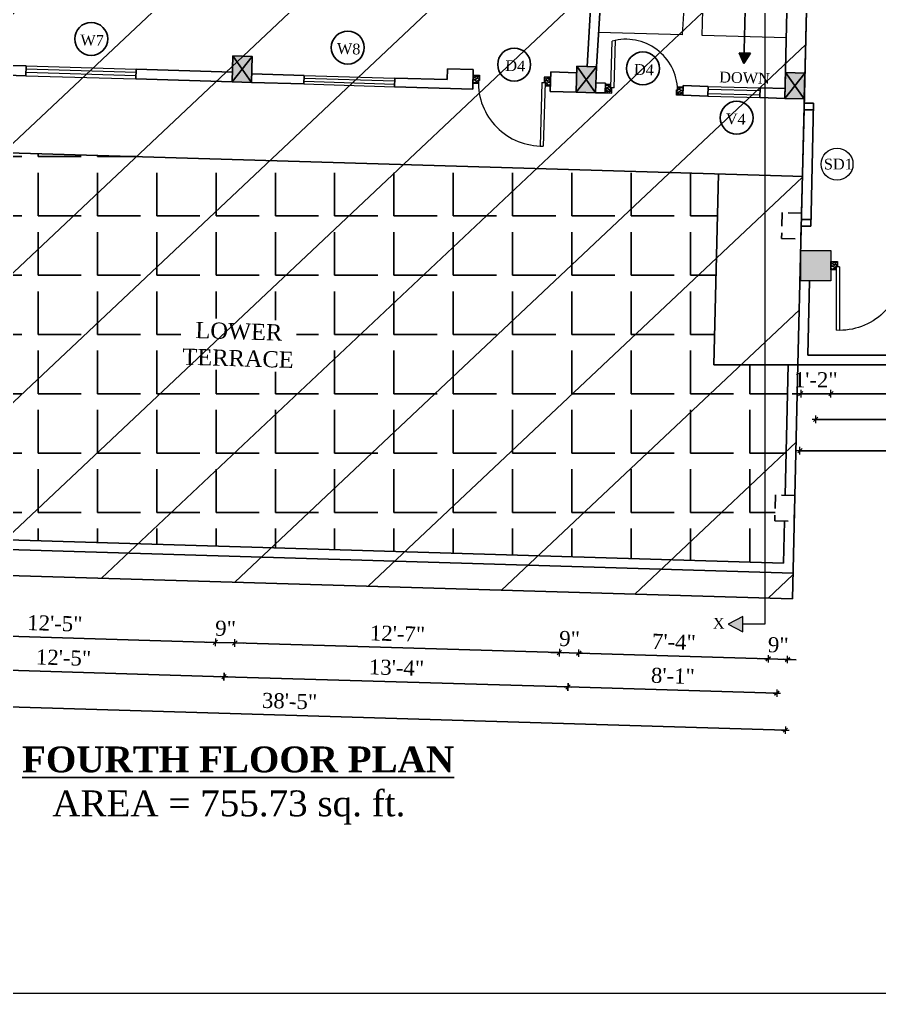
# Model space of a CAD drawing. Header units: inches. Extents: x 4069 to 291496, y -47643 to 12535.
# Drawn here: x 118685.6 to 119084.5, y -29056.1 to -28604.3 of the extents above; entities that cross this region are included whole.
import ezdxf

# ---------------------------------------------------------------- set-up
doc = ezdxf.new("R2010")
doc.units = ezdxf.units.IN
doc.header["$LTSCALE"] = 5
doc.header["$MEASUREMENT"] = 0
doc.linetypes.add('HIDDEN', pattern=[0.375, 0.25, -0.125])
for name, color, linetype, lineweight in [('A-WALL', 7, 'Continuous', 9), ('Dimension', 7, 'Continuous', 18), ('DOOR', 62, 'Continuous', 0), ('Dw', 2, 'Continuous', 18), ('ele1', 21, 'Continuous', 20), ('tefriş', 30, 'Continuous', 9)]:
    doc.layers.add(name, color=color, linetype=linetype, lineweight=lineweight)
doc.layers.add('dim line', color=7, linetype='Continuous', lineweight=15, true_color=0xfab2b2)
doc.layers.add('TEXT', color=6, linetype='Continuous')
doc.layers.add('WALL', color=7, linetype='Continuous')
doc.styles.add('ordinary', font='times.ttf')
doc.dimstyles.new('Copy of 96', dxfattribs={"dimtxt": 7, "dimasz": 4, "dimexe": 0.5, "dimexo": 0.5, "dimgap": 3, "dimtad": 1, "dimdec": 1, "dimzin": 11, "dimdsep": 46, "dimlunit": 4, "dimtxsty": 'ordinary', "dimblk": 'OBLIQUE', "dimcen": 0.09, "dimse1": 1, "dimse2": 1, "dimclrt": 6, "dimazin": 0, "dimtfac": 1, "dimtdec": 1, "dimtix": 1, "dimtmove": 2, "dimatfit": 3, "dimldrblk": 'leader', "dimfxl": 0.5, "dimfxlon": 1, "dimtolj": 1, "dimtzin": 0, "dimarcsym": 0})

# ---------------------------------------------------------------- blocks, each defined once
blk = doc.blocks.new('C1a')
at = {"color": 1, "ltscale": 5}
for p, q in [((18657.75, 4625.76), (18648.75, 4625.76)), ((18648.75, 4625.76), (18648.82, 4613.76)), ((18657.82, 4613.76), (18657.75, 4625.76)), ((18648.82, 4613.76), (18657.82, 4613.76))]:
    blk.add_line(p, q, dxfattribs=at)
blk = doc.blocks.new('A$C27B36B59')
at = {"layer": 'DOOR'}
for p, q in [((0, 4), (0, 0)), ((2.5, 4), (0, 4)), ((0, 0), (3, 0)), ((2.5, 2.5), (2.5, 4)), ((3, 2.5), (2.5, 2.5)), ((3, 0), (3, 2.5))]:
    blk.add_line(p, q, dxfattribs=at)
for centre, radius, start, end in [((-1.4, -0.54), 4.75, 22.1411, 72.838), ((1.34, 2.09), 1.64, 45.138, 144.8948), ((2.21, 0.3), 2.49, 83.3149, 152.658), ((0.13, 0.37), 2.05, 349.4875, 93.6805), ((1.96, -0.47), 2.01, 58.7447, 166.495), ((-0.06, 0.32), 1.13, 343.542, 86.947), ((2.08, -0.4), 1.17, 38.2816, 160.1519)]:
    blk.add_arc(centre, radius, start, end, dxfattribs=at)
blk = doc.blocks.new('D2')
at = {"layer": 'DOOR'}
for p, q in [((74473.95, 24047.59), (74473.95, 24018.09)), ((74473.95, 24047.59), (74475.45, 24047.59)), ((74475.45, 24047.59), (74475.45, 24018.13))]:
    blk.add_line(p, q, dxfattribs=at)
blk.add_arc((74473.95, 24047.59), 29.5, 180, 272.9146, dxfattribs=at)
at = {"layer": 'DOOR', "xscale": -1, "rotation": 180}
blk.add_blockref('A$C27B36B59', (74441.95, 24050.09), dxfattribs=at)
at = {"layer": 'DOOR', "rotation": 180}
blk.add_blockref('A$C27B36B59', (74477.95, 24050.09), dxfattribs=at)
blk = doc.blocks.new('oblique')
at = {"color": 0, "lineweight": -2}
blk.add_line((0.25, 0.25), (-0.25, -0.25), dxfattribs=at)
at = {"layer": 'dim line', "lineweight": 9}
for p, q in [((-0.4375, 0), (0.4375, 0)), ((0, 0.4375), (0, -0.4375))]:
    blk.add_line(p, q, dxfattribs=at)
blk = doc.blocks.new('*D5390')
at = {"layer": 'A-WALL', "color": 0, "lineweight": -2, "ltscale": 50, "transparency": 16777216}
blk.add_line((119036.85, -28916.8), (118940.06, -28913.91), dxfattribs=at)
at = {"layer": 'Defpoints', "color": 0, "ltscale": 50, "transparency": 16777216}
for p in [(118948.3, -28638.1), (119045.08, -28640.99), (118940.06, -28913.91)]:
    blk.add_point(p, dxfattribs=at)
at = {"layer": 'A-WALL', "color": 0, "lineweight": -2, "ltscale": 50, "transparency": 16777216, "xscale": 4, "yscale": 4, "zscale": 4}
for p, rotation in [((118940.06, -28913.91), 178.2899854285045), ((119036.85, -28916.8), 358.2899854285045)]:
    blk.add_blockref('oblique', p, dxfattribs=dict(at, rotation=rotation))
at = {"layer": 'A-WALL', "color": 6, "ltscale": 50, "transparency": 16777216, "insert": (118988.65, -28908.79), "char_height": 7, "attachment_point": 5, "rotation": 358.29, "style": 'ordinary'}
blk.add_mtext('\\A1;8\'-1"', dxfattribs=at)
blk = doc.blocks.new('_OBLIQUE')
at = {"color": 0, "linetype": 'ByBlock'}
blk.add_line((-0.5, -0.5), (0.5, 0.5), dxfattribs=at)
blk = doc.blocks.new('leader')
at = {"layer": 'Dimension'}
for p, q in [((0, -4.33), (0, 4.33)), ((-4.42, 0), (4.42, 0))]:
    blk.add_line(p, q, dxfattribs=at)
blk = doc.blocks.new('*D5391')
at = {"layer": 'A-WALL', "color": 0, "lineweight": -2, "ltscale": 50, "transparency": 16777216}
blk.add_line((118940.06, -28913.91), (118780.52, -28909.14), dxfattribs=at)
at = {"layer": 'Defpoints', "color": 0, "ltscale": 50, "transparency": 16777216}
for p in [(118788.76, -28633.34), (118948.3, -28638.1), (118780.52, -28909.14)]:
    blk.add_point(p, dxfattribs=at)
at = {"layer": 'A-WALL', "color": 0, "lineweight": -2, "ltscale": 50, "transparency": 16777216, "xscale": 4, "yscale": 4, "zscale": 4}
for p, rotation in [((118780.52, -28909.14), 178.2899854284817), ((118940.06, -28913.91), 358.2899854284817)]:
    blk.add_blockref('oblique', p, dxfattribs=dict(at, rotation=rotation))
at = {"layer": 'A-WALL', "color": 6, "ltscale": 50, "transparency": 16777216, "insert": (118860.49, -28904.97), "char_height": 7, "attachment_point": 5, "rotation": 358.29, "style": 'ordinary'}
blk.add_mtext('\\A1;13\'-4"', dxfattribs=at)
blk = doc.blocks.new('*D5392')
at = {"layer": 'A-WALL', "color": 0, "lineweight": -2, "ltscale": 50, "transparency": 16777216}
blk.add_line((118780.52, -28909.14), (118631.24, -28904.69), dxfattribs=at)
at = {"layer": 'Defpoints', "color": 0, "ltscale": 50, "transparency": 16777216}
for p in [(118639.47, -28628.88), (118788.76, -28633.34), (118631.24, -28904.69)]:
    blk.add_point(p, dxfattribs=at)
at = {"layer": 'A-WALL', "color": 0, "lineweight": -2, "ltscale": 50, "transparency": 16777216, "xscale": 4, "yscale": 4, "zscale": 4}
for p, rotation in [((118631.24, -28904.69), 178.2899854284817), ((118780.52, -28909.14), 358.2899854284817)]:
    blk.add_blockref('oblique', p, dxfattribs=dict(at, rotation=rotation))
at = {"layer": 'A-WALL', "color": 6, "ltscale": 50, "transparency": 16777216, "insert": (118706.08, -28900.36), "char_height": 7, "attachment_point": 5, "rotation": 358.29, "style": 'ordinary'}
blk.add_mtext('\\A1;12\'-5"', dxfattribs=at)
blk = doc.blocks.new('*D5393')
at = {"layer": 'A-WALL', "color": 0, "lineweight": -2, "ltscale": 50, "transparency": 16777216}
blk.add_line((119040.84, -28933.95), (118580.54, -28920.21), dxfattribs=at)
at = {"layer": 'Defpoints', "color": 0, "ltscale": 50, "transparency": 16777216}
for p in [(118589.29, -28627.38), (119049.58, -28641.13), (118580.54, -28920.21)]:
    blk.add_point(p, dxfattribs=at)
at = {"layer": 'A-WALL', "color": 0, "lineweight": -2, "ltscale": 50, "transparency": 16777216, "xscale": 4, "yscale": 4, "zscale": 4}
for p, rotation in [((118580.54, -28920.21), 178.2899854284817), ((119040.84, -28933.95), 358.2899854284817)]:
    blk.add_blockref('oblique', p, dxfattribs=dict(at, rotation=rotation))
at = {"layer": 'A-WALL', "color": 6, "ltscale": 50, "transparency": 16777216, "insert": (118810.89, -28920.52), "char_height": 7, "attachment_point": 5, "rotation": 358.29, "style": 'ordinary'}
blk.add_mtext('\\A1;38\'-5"', dxfattribs=at)
blk = doc.blocks.new('*D5460')
at = {"layer": 'A-WALL', "color": 0, "lineweight": -2, "ltscale": 50, "transparency": 16777216}
blk.add_line((118627.21, -28888.76), (118776.5, -28893.22), dxfattribs=at)
at = {"layer": 'Defpoints', "color": 0, "ltscale": 50, "transparency": 16777216}
for p in [(118634.97, -28628.75), (118784.26, -28633.21), (118776.5, -28893.22)]:
    blk.add_point(p, dxfattribs=at)
at = {"layer": 'A-WALL', "color": 0, "lineweight": -2, "ltscale": 50, "transparency": 16777216, "xscale": 4, "yscale": 4, "zscale": 4}
for p, rotation in [((118627.21, -28888.76), 178.2899854284817), ((118776.5, -28893.22), 358.2899854284817)]:
    blk.add_blockref('oblique', p, dxfattribs=dict(at, rotation=rotation))
at = {"layer": 'A-WALL', "color": 6, "ltscale": 50, "transparency": 16777216, "insert": (118702.05, -28884.43), "char_height": 7, "attachment_point": 5, "rotation": 358.29, "style": 'ordinary'}
blk.add_mtext('\\A1;12\'-5"', dxfattribs=at)
blk = doc.blocks.new('*D5461')
at = {"layer": 'A-WALL', "color": 0, "lineweight": -2, "ltscale": 50, "transparency": 16777216}
for p, q in [((118776.5, -28893.22), (118772.5, -28893.1)), ((118776.5, -28893.22), (118785.49, -28893.49)), ((118785.49, -28893.49), (118789.49, -28893.6))]:
    blk.add_line(p, q, dxfattribs=at)
at = {"layer": 'Defpoints', "color": 0, "ltscale": 50, "transparency": 16777216}
for p in [(118784.26, -28633.21), (118793.25, -28633.47), (118785.49, -28893.49)]:
    blk.add_point(p, dxfattribs=at)
at = {"layer": 'A-WALL', "color": 0, "lineweight": -2, "ltscale": 50, "transparency": 16777216, "xscale": 4, "yscale": 4, "zscale": 4}
for p, rotation in [((118776.5, -28893.22), 358.2899854284817), ((118785.49, -28893.49), 178.2899854284817)]:
    blk.add_blockref('oblique', p, dxfattribs=dict(at, rotation=rotation))
at = {"layer": 'A-WALL', "color": 6, "ltscale": 50, "transparency": 16777216, "insert": (118781.19, -28886.78), "char_height": 7, "attachment_point": 5, "rotation": 358.29, "style": 'ordinary'}
blk.add_mtext('\\A1;9"', dxfattribs=at)
blk = doc.blocks.new('*D5462')
at = {"layer": 'A-WALL', "color": 0, "lineweight": -2, "ltscale": 50, "transparency": 16777216}
blk.add_line((118785.49, -28893.49), (118936.04, -28897.98), dxfattribs=at)
at = {"layer": 'Defpoints', "color": 0, "ltscale": 50, "transparency": 16777216}
for p in [(118793.25, -28633.47), (118943.8, -28637.97), (118936.04, -28897.98)]:
    blk.add_point(p, dxfattribs=at)
at = {"layer": 'A-WALL', "color": 0, "lineweight": -2, "ltscale": 50, "transparency": 16777216, "xscale": 4, "yscale": 4, "zscale": 4}
for p, rotation in [((118785.49, -28893.49), 178.2899854284817), ((118936.04, -28897.98), 358.2899854284817)]:
    blk.add_blockref('oblique', p, dxfattribs=dict(at, rotation=rotation))
at = {"layer": 'A-WALL', "color": 6, "ltscale": 50, "transparency": 16777216, "insert": (118860.96, -28889.16), "char_height": 7, "attachment_point": 5, "rotation": 358.29, "style": 'ordinary'}
blk.add_mtext('\\A1;12\'-7"', dxfattribs=at)
blk = doc.blocks.new('*D5463')
at = {"layer": 'A-WALL', "color": 0, "lineweight": -2, "ltscale": 50, "transparency": 16777216}
for p, q in [((118936.04, -28897.98), (118932.04, -28897.86)), ((118936.04, -28897.98), (118945.03, -28898.25)), ((118945.03, -28898.25), (118949.03, -28898.37))]:
    blk.add_line(p, q, dxfattribs=at)
at = {"layer": 'Defpoints', "color": 0, "ltscale": 50, "transparency": 16777216}
for p in [(118943.8, -28637.97), (118952.8, -28638.24), (118945.03, -28898.25)]:
    blk.add_point(p, dxfattribs=at)
at = {"layer": 'A-WALL', "color": 0, "lineweight": -2, "ltscale": 50, "transparency": 16777216, "xscale": 4, "yscale": 4, "zscale": 4}
for p, rotation in [((118936.04, -28897.98), 358.2899854284817), ((118945.03, -28898.25), 178.2899854284817)]:
    blk.add_blockref('oblique', p, dxfattribs=dict(at, rotation=rotation))
at = {"layer": 'A-WALL', "color": 6, "ltscale": 50, "transparency": 16777216, "insert": (118940.73, -28891.55), "char_height": 7, "attachment_point": 5, "rotation": 358.29, "style": 'ordinary'}
blk.add_mtext('\\A1;9"', dxfattribs=at)
blk = doc.blocks.new('*D5464')
at = {"layer": 'A-WALL', "color": 0, "lineweight": -2, "ltscale": 50, "transparency": 16777216}
blk.add_line((118945.03, -28898.25), (119032.82, -28900.87), dxfattribs=at)
at = {"layer": 'Defpoints', "color": 0, "ltscale": 50, "transparency": 16777216}
for p in [(118952.8, -28638.24), (119040.59, -28640.86), (119032.82, -28900.87)]:
    blk.add_point(p, dxfattribs=at)
at = {"layer": 'A-WALL', "color": 0, "lineweight": -2, "ltscale": 50, "transparency": 16777216, "xscale": 4, "yscale": 4, "zscale": 4}
for p, rotation in [((118945.03, -28898.25), 178.2899854284817), ((119032.82, -28900.87), 358.2899854284817)]:
    blk.add_blockref('oblique', p, dxfattribs=dict(at, rotation=rotation))
at = {"layer": 'A-WALL', "color": 6, "ltscale": 50, "transparency": 16777216, "insert": (118989.13, -28892.99), "char_height": 7, "attachment_point": 5, "rotation": 358.29, "style": 'ordinary'}
blk.add_mtext('\\A1;7\'-4"', dxfattribs=at)
blk = doc.blocks.new('*D5465')
at = {"layer": 'A-WALL', "color": 0, "lineweight": -2, "ltscale": 50, "transparency": 16777216}
for p, q in [((119032.82, -28900.87), (119028.83, -28900.75)), ((119032.82, -28900.87), (119041.82, -28901.14)), ((119041.82, -28901.14), (119045.82, -28901.26))]:
    blk.add_line(p, q, dxfattribs=at)
at = {"layer": 'Defpoints', "color": 0, "ltscale": 50, "transparency": 16777216}
for p in [(119040.59, -28640.86), (119049.58, -28641.13), (119041.82, -28901.14)]:
    blk.add_point(p, dxfattribs=at)
at = {"layer": 'A-WALL', "color": 0, "lineweight": -2, "ltscale": 50, "transparency": 16777216, "xscale": 4, "yscale": 4, "zscale": 4}
for p, rotation in [((119032.82, -28900.87), 358.2899854284817), ((119041.82, -28901.14), 178.2899854284817)]:
    blk.add_blockref('oblique', p, dxfattribs=dict(at, rotation=rotation))
at = {"layer": 'A-WALL', "color": 6, "ltscale": 50, "transparency": 16777216, "insert": (119037.52, -28894.44), "char_height": 7, "attachment_point": 5, "rotation": 358.29, "style": 'ordinary'}
blk.add_mtext('\\A1;9"', dxfattribs=at)
blk = doc.blocks.new('x-x')
at = {"ltscale": 5}
for points in [[(11364.03, -701.52), (11364.03, -694.51), (11357.15, -698.09)], [(11364.03, -1135.52), (11364.03, -1128.51), (11357.15, -1132.09)]]:
    blk.add_hatch(color=256, dxfattribs=at).paths.add_polyline_path(points)
for p, q in [((11364.03, -694.51), (11357.15, -698.09)), ((11364.03, -701.52), (11364.03, -694.51)), ((11357.15, -698.09), (11364.03, -701.52)), ((11374.13, -698.09), (11364.03, -698.09)), ((11374.13, -698.09), (11374.13, -1132.09)), ((11364.03, -1128.51), (11357.15, -1132.09)), ((11364.03, -1135.52), (11364.03, -1128.51)), ((11357.15, -1132.09), (11364.03, -1135.52)), ((11374.13, -1132.09), (11364.03, -1132.09))]:
    blk.add_line(p, q, dxfattribs=at)
at = {"layer": 'A-WALL', "color": 1, "ltscale": 5}
blk.add_line((11374.13, -1120.09), (11374.13, -1132.09), dxfattribs=at)
at = {"layer": 'TEXT', "style": 'ordinary'}
for p in [(11350.08, -700.97), (11350.08, -1134.1)]:
    blk.add_text('X', height=5, dxfattribs=at).set_placement(p)
blk = doc.blocks.new('*D5440')
at = {"layer": 'A-WALL', "color": 0, "lineweight": -2, "ltscale": 5, "transparency": 16777216}
blk.add_line((119476.57, -28725.48), (119476.57, -28825.08), dxfattribs=at)
at = {"layer": 'Defpoints', "color": 0, "ltscale": 5, "transparency": 16777216}
for p in [(119414.7, -28725.48), (119045.22, -28825.08), (119476.57, -28825.08)]:
    blk.add_point(p, dxfattribs=at)
at = {"layer": 'A-WALL', "color": 0, "lineweight": -2, "ltscale": 5, "transparency": 16777216, "xscale": 4, "yscale": 4, "zscale": 4}
for p, rotation in [((119476.57, -28725.48), 90), ((119476.57, -28825.08), 270)]:
    blk.add_blockref('oblique', p, dxfattribs=dict(at, rotation=rotation))
at = {"layer": 'A-WALL', "color": 6, "ltscale": 5, "transparency": 16777216, "insert": (119470.01, -28775.28), "char_height": 7, "attachment_point": 5, "rotation": 90, "style": 'ordinary'}
blk.add_mtext('\\A1;8\'-4"', dxfattribs=at)
blk = doc.blocks.new('*D5441')
at = {"layer": 'A-WALL', "color": 0, "lineweight": -2, "ltscale": 5, "transparency": 16777216}
for p, q in [((119476.57, -28825.08), (119476.57, -28821.08)), ((119476.57, -28825.08), (119476.57, -28837.08)), ((119476.57, -28837.08), (119476.57, -28841.08))]:
    blk.add_line(p, q, dxfattribs=at)
at = {"layer": 'Defpoints', "color": 0, "ltscale": 5, "transparency": 16777216}
for p in [(119045.22, -28825.08), (119044.94, -28837.08), (119476.57, -28837.08)]:
    blk.add_point(p, dxfattribs=at)
at = {"layer": 'A-WALL', "color": 0, "lineweight": -2, "ltscale": 5, "transparency": 16777216, "xscale": 4, "yscale": 4, "zscale": 4}
for p, rotation in [((119476.57, -28825.08), 270), ((119476.57, -28837.08), 90)]:
    blk.add_blockref('oblique', p, dxfattribs=dict(at, rotation=rotation))
at = {"layer": 'A-WALL', "color": 6, "ltscale": 5, "transparency": 16777216, "insert": (119470.01, -28831.08), "char_height": 7, "attachment_point": 5, "rotation": 90, "style": 'ordinary'}
blk.add_mtext('\\A1;1\'-0"', dxfattribs=at)
blk = doc.blocks.new('*D5442')
at = {"layer": 'A-WALL', "color": 0, "lineweight": -2, "ltscale": 5, "transparency": 16777216}
blk.add_line((119491.53, -28718.48), (119491.53, -28830.94), dxfattribs=at)
at = {"layer": 'Defpoints', "color": 0, "ltscale": 5, "transparency": 16777216}
for p in [(119407.7, -28718.48), (119040.58, -28830.94), (119491.53, -28830.94)]:
    blk.add_point(p, dxfattribs=at)
at = {"layer": 'A-WALL', "color": 0, "lineweight": -2, "ltscale": 5, "transparency": 16777216, "xscale": 4, "yscale": 4, "zscale": 4}
for p, rotation in [((119491.53, -28718.48), 90), ((119491.53, -28830.94), 270)]:
    blk.add_blockref('oblique', p, dxfattribs=dict(at, rotation=rotation))
at = {"layer": 'A-WALL', "color": 6, "ltscale": 5, "transparency": 16777216, "insert": (119484.96, -28774.71), "char_height": 7, "attachment_point": 5, "rotation": 90, "style": 'ordinary'}
blk.add_mtext('\\A1;9\'-4"', dxfattribs=at)
blk = doc.blocks.new('*D5443')
at = {"layer": 'A-WALL', "color": 0, "lineweight": -2, "ltscale": 5, "transparency": 16777216}
blk.add_line((119505.48, -28725.48), (119505.48, -28837.08), dxfattribs=at)
at = {"layer": 'Defpoints', "color": 0, "ltscale": 5, "transparency": 16777216}
for p in [(119414.7, -28725.48), (119044.94, -28837.08), (119505.48, -28837.08)]:
    blk.add_point(p, dxfattribs=at)
at = {"layer": 'A-WALL', "color": 0, "lineweight": -2, "ltscale": 5, "transparency": 16777216, "xscale": 4, "yscale": 4, "zscale": 4}
for p, rotation in [((119505.48, -28725.48), 90), ((119505.48, -28837.08), 270)]:
    blk.add_blockref('oblique', p, dxfattribs=dict(at, rotation=rotation))
at = {"layer": 'A-WALL', "color": 6, "ltscale": 5, "transparency": 16777216, "insert": (119498.91, -28781.28), "char_height": 7, "attachment_point": 5, "rotation": 90, "style": 'ordinary'}
blk.add_mtext('\\A1;9\'-4"', dxfattribs=at)
blk = doc.blocks.new('*D5444')
at = {"layer": 'A-WALL', "color": 0, "lineweight": -2, "ltscale": 50, "transparency": 16777216}
for p, q in [((119047.92, -28777.89), (119043.92, -28777.89)), ((119047.92, -28777.89), (119061.92, -28777.89)), ((119061.92, -28777.89), (119065.92, -28777.89))]:
    blk.add_line(p, q, dxfattribs=at)
at = {"layer": 'Defpoints', "color": 0, "ltscale": 50, "transparency": 16777216}
for p in [(119047.92, -28725.48), (119061.92, -28725.48), (119061.92, -28777.89)]:
    blk.add_point(p, dxfattribs=at)
at = {"layer": 'A-WALL', "color": 0, "lineweight": -2, "ltscale": 50, "transparency": 16777216, "xscale": 4, "yscale": 4, "zscale": 4}
blk.add_blockref('oblique', (119047.92, -28777.89), dxfattribs=at)
at = {"layer": 'A-WALL', "color": 0, "lineweight": -2, "ltscale": 50, "transparency": 16777216, "xscale": 4, "yscale": 4, "zscale": 4, "rotation": 180}
blk.add_blockref('oblique', (119061.92, -28777.89), dxfattribs=at)
at = {"layer": 'A-WALL', "color": 6, "ltscale": 50, "transparency": 16777216, "insert": (119054.92, -28771.39), "char_height": 7, "attachment_point": 5, "style": 'ordinary'}
blk.add_mtext('\\A1;1\'-2"', dxfattribs=at)
blk = doc.blocks.new('*D5445')
at = {"layer": 'A-WALL', "color": 0, "lineweight": -2, "ltscale": 5, "transparency": 16777216}
blk.add_line((119061.92, -28777.89), (119172.13, -28777.89), dxfattribs=at)
at = {"layer": 'Defpoints', "color": 0, "ltscale": 5, "transparency": 16777216}
for p in [(119061.92, -28725.48), (119172.13, -28725.48), (119172.13, -28777.89)]:
    blk.add_point(p, dxfattribs=at)
at = {"layer": 'A-WALL', "color": 0, "lineweight": -2, "ltscale": 5, "transparency": 16777216, "xscale": 4, "yscale": 4, "zscale": 4, "rotation": 180}
blk.add_blockref('oblique', (119061.92, -28777.89), dxfattribs=at)
at = {"layer": 'A-WALL', "color": 0, "lineweight": -2, "ltscale": 5, "transparency": 16777216, "xscale": 4, "yscale": 4, "zscale": 4}
blk.add_blockref('oblique', (119172.13, -28777.89), dxfattribs=at)
at = {"layer": 'A-WALL', "color": 6, "ltscale": 5, "transparency": 16777216, "insert": (119117.02, -28771.32), "char_height": 7, "attachment_point": 5, "style": 'ordinary'}
blk.add_mtext('\\A1;9\'-2"', dxfattribs=at)
blk = doc.blocks.new('*D5454')
at = {"layer": 'A-WALL', "color": 0, "lineweight": -2, "ltscale": 5, "transparency": 16777216}
blk.add_line((119054.92, -28789.79), (119179.13, -28789.79), dxfattribs=at)
at = {"layer": 'Defpoints', "color": 0, "ltscale": 5, "transparency": 16777216}
for p in [(119054.92, -28718.48), (119179.13, -28718.48), (119179.13, -28789.79)]:
    blk.add_point(p, dxfattribs=at)
at = {"layer": 'A-WALL', "color": 0, "lineweight": -2, "ltscale": 5, "transparency": 16777216, "xscale": 4, "yscale": 4, "zscale": 4, "rotation": 180}
blk.add_blockref('oblique', (119054.92, -28789.79), dxfattribs=at)
at = {"layer": 'A-WALL', "color": 0, "lineweight": -2, "ltscale": 5, "transparency": 16777216, "xscale": 4, "yscale": 4, "zscale": 4}
blk.add_blockref('oblique', (119179.13, -28789.79), dxfattribs=at)
at = {"layer": 'A-WALL', "color": 6, "ltscale": 5, "transparency": 16777216, "insert": (119117.02, -28783.23), "char_height": 7, "attachment_point": 5, "style": 'ordinary'}
blk.add_mtext('\\A1;10\'-4"', dxfattribs=at)
blk = doc.blocks.new('*D5458')
at = {"layer": 'A-WALL', "color": 0, "lineweight": -2, "ltscale": 5, "transparency": 16777216}
blk.add_line((119414.38, -28804.33), (119047.58, -28804.33), dxfattribs=at)
at = {"layer": 'Defpoints', "color": 0, "ltscale": 5, "transparency": 16777216}
for p in [(119047.58, -28725.48), (119414.38, -28725.48), (119047.58, -28804.33)]:
    blk.add_point(p, dxfattribs=at)
at = {"layer": 'A-WALL', "color": 0, "lineweight": -2, "ltscale": 5, "transparency": 16777216, "xscale": 4, "yscale": 4, "zscale": 4, "rotation": 180}
blk.add_blockref('oblique', (119047.58, -28804.33), dxfattribs=at)
at = {"layer": 'A-WALL', "color": 0, "lineweight": -2, "ltscale": 5, "transparency": 16777216, "xscale": 4, "yscale": 4, "zscale": 4}
blk.add_blockref('oblique', (119414.38, -28804.33), dxfattribs=at)
at = {"layer": 'A-WALL', "color": 6, "ltscale": 5, "transparency": 16777216, "insert": (119230.98, -28797.76), "char_height": 7, "attachment_point": 5, "style": 'ordinary'}
blk.add_mtext('\\A1;30\'-7"', dxfattribs=at)

msp = doc.modelspace()

# ---------------------------------------------------------------- hatches: boundary and pattern name
at = {"layer": 'WALL', "linetype": 'ByBlock', "ltscale": 5, "true_color": 0xf8991e}
h = msp.add_hatch(dxfattribs=at)
h.set_pattern_fill('ANSI31', color=30, scale=350, angle=-1.7100146)
h.set_pattern_definition([(43.29, (111188.103, -25323.55), (-29.99899, 31.8453), [])])
h.paths.add_polyline_path([(118450.68787, -28855.35057), (118695.6227, -28452.48024), (119053.91106, -28463.17667), (119044.08621, -28873.06603)])
h = msp.add_hatch(color=30, dxfattribs=at)
h.dxf.hatch_style = 1
h.paths.add_polyline_path([(118788.93504, -28627.34264), (118784.258, -28633.20569), (118793.25399, -28633.47426)])
h.paths.add_polyline_path([(118793.25399, -28633.47426), (118793.61208, -28621.4796), (118788.93504, -28627.34264)])
h.paths.add_polyline_path([(118788.93504, -28627.34264), (118793.61208, -28621.4796), (118784.61609, -28621.21103)])
h.paths.add_polyline_path([(118784.61609, -28621.21103), (118784.258, -28633.20569), (118788.93504, -28627.34264)])
at = {"layer": 'WALL', "linetype": 'ByBlock', "ltscale": 5}
msp.add_hatch(color=2, dxfattribs=at).paths.add_polyline_path([(119021.58568, -28624.63166), (119019.32923, -28619.70098), (119024.57513, -28619.8576)])
at = {"layer": 'WALL', "linetype": 'ByBlock', "ltscale": 5, "true_color": 0xf8991e}
h = msp.add_hatch(color=30, dxfattribs=at)
h.dxf.hatch_style = 1
h.paths.add_polyline_path([(118948.47745, -28632.10566), (118943.80041, -28637.96871), (118952.7964, -28638.23728)])
h.paths.add_polyline_path([(118952.7964, -28638.23728), (118953.1545, -28626.24262), (118948.47745, -28632.10566)])
h.paths.add_polyline_path([(118948.47745, -28632.10566), (118953.1545, -28626.24262), (118944.1585, -28625.97405)])
h.paths.add_polyline_path([(118944.1585, -28625.97405), (118943.80041, -28637.96871), (118948.47745, -28632.10566)])
h = msp.add_hatch(color=30, dxfattribs=at)
h.dxf.hatch_style = 1
h.paths.add_polyline_path([(119049.58302, -28641.12677), (119045.2271, -28634.99405), (119040.58686, -28640.85819)])
h.paths.add_polyline_path([(119049.58302, -28641.12677), (119049.86734, -28629.12991), (119045.2271, -28634.99405)])
h.paths.add_polyline_path([(119049.86734, -28629.12991), (119040.87117, -28628.86134), (119045.2271, -28634.99405)])
h.paths.add_polyline_path([(119045.2271, -28634.99405), (119040.87117, -28628.86134), (119040.58686, -28640.85819)])
h = msp.add_hatch(color=30, dxfattribs=at)
h.dxf.hatch_style = 1
h.paths.add_polyline_path([(119049.58302, -28641.12677), (119045.2271, -28634.99405), (119040.58686, -28640.85819)])
h.paths.add_polyline_path([(119049.58302, -28641.12677), (119049.86734, -28629.12991), (119045.2271, -28634.99405)])
h.paths.add_polyline_path([(119049.86734, -28629.12991), (119040.87117, -28628.86134), (119045.2271, -28634.99405)])
h.paths.add_polyline_path([(119045.2271, -28634.99405), (119040.87117, -28628.86134), (119040.58686, -28640.85819)])
h = msp.add_hatch(dxfattribs=at)
h.set_pattern_fill('ANGLE', color=30, scale=100)
h.set_pattern_definition([(0, (-5770.72, -5540.418), (0, 27.5), [20, -7.5]), (90, (-5770.72, -5540.418), (-27.5, 2e-15), [20, -7.5])])
h.paths.add_polyline_path([(119039.97907, -28856.43606), (119040.44108, -28836.94117), (119035.943, -28836.80688), (119036.22732, -28824.81002), (119040.7254, -28824.94431), (119042.15828, -28764.48366), (119007.64859, -28764.48366), (119009.7467, -28675.95352), (118572.95119, -28662.91332), (118562.79536, -28679.6177), (118567.96788, -28679.77212), (118560.79906, -28691.56345), (118555.62653, -28691.40903), (118484.53569, -28808.33968), (118489.70822, -28808.4941), (118482.53939, -28820.28543), (118477.36687, -28820.13101), (118465.71753, -28839.29192)])
h.paths.add_polyline_path([(118760.71209, -28742.43305), (118814.29941, -28744.03323), (118813.58553, -28767.9402), (118759.9982, -28766.34002)], flags=16)
h = msp.add_hatch(color=30, dxfattribs=at)
h.dxf.hatch_style = 1
h.paths.add_polyline_path([(119047.91561, -28711.48366), (119047.91561, -28725.48366), (119061.91561, -28725.48366), (119061.91561, -28711.48366)])

# ---------------------------------------------------------------- linework, layer by layer
at = {"color": 1, "ltscale": 5}
for p, q in [((118784.258, -28633.20569), (118793.61208, -28621.4796)), ((118793.25399, -28633.47426), (118784.61609, -28621.21103)), ((118943.80041, -28637.96871), (118953.1545, -28626.24262)), ((118952.7964, -28638.23728), (118944.1585, -28625.97405)), ((119040.58686, -28640.85819), (119049.86734, -28629.12991)), ((119040.58686, -28640.85819), (119049.86734, -28629.12991)), ((119049.58302, -28641.12677), (119040.87117, -28628.86134)), ((119049.58302, -28641.12677), (119040.87117, -28628.86134))]:
    msp.add_line(p, q, dxfattribs=at)
at = {"layer": 'A-WALL', "lineweight": 30}
for p, q in [((118955.94973, -28508.2735), (118948.83902, -28626.11378)), ((118960.63024, -28508.41323), (118953.1545, -28626.24262)), ((119040.58686, -28640.85819), (119043.09833, -28534.88594)), ((119046.65954, -28764.48366), (119052.09449, -28535.15452)), ((119051.24021, -28571.20133), (119049.32265, -28652.11289)), ((118644.10344, -28624.51947), (118688.75922, -28625.85264)), ((118688.62493, -28630.35063), (118688.75922, -28625.85264)), ((118739.60222, -28631.87252), (118739.73651, -28627.37453)), ((118739.73651, -28627.37453), (118784.39228, -28628.70769)), ((118884.0957, -28627.18226), (118883.9465, -28632.18003)), ((118884.0957, -28627.18226), (118896.09036, -28627.54035)), ((118896.09036, -28627.54035), (118895.82179, -28636.53634)), ((118643.96916, -28629.01747), (118688.62493, -28630.35063)), ((118739.60222, -28631.87252), (118784.258, -28633.20569)), ((118793.37335, -28629.47604), (118817.66928, -28630.20137)), ((118817.66928, -28630.20137), (118817.54991, -28634.19959)), ((118859.65057, -28631.45469), (118859.53121, -28635.45291)), ((118859.65057, -28631.45469), (118883.9465, -28632.18003)), ((118932.07433, -28628.61462), (118931.80576, -28637.61062)), ((118932.07433, -28628.61462), (118944.06898, -28628.97272)), ((118793.25399, -28633.47426), (118817.54991, -28634.19959)), ((118859.53121, -28635.45291), (118895.82179, -28636.53634)), ((118957.42868, -28633.87356), (118952.93069, -28633.73928)), ((118957.2944, -28638.37156), (118957.42868, -28633.87356)), ((118993.27837, -28639.44583), (118993.41265, -28634.94784)), ((119005.07224, -28635.29593), (118993.41265, -28634.94784)), ((119005.07224, -28635.29593), (119004.93796, -28639.79392)), ((119029.06155, -28636.01211), (119028.92727, -28640.51011)), ((119040.72114, -28636.3602), (119029.06155, -28636.01211)), ((118931.80576, -28637.61062), (118943.80041, -28637.96871)), ((118957.2944, -28638.37156), (118952.7964, -28638.23728)), ((119004.93796, -28639.79392), (118993.27837, -28639.44583)), ((119040.58686, -28640.85819), (119028.92727, -28640.51011)), ((119044.23198, -28676.98306), (118567.77867, -28662.7589)), ((119007.64859, -28764.48366), (119009.7467, -28675.95352)), ((119048.73007, -28677.11734), (119044.23198, -28676.98306)), ((119051.26745, -28759.98366), (119052.08508, -28725.48366)), ((119387.05154, -28759.98366), (119051.26745, -28759.98366)), ((119389.50147, -28764.48366), (119007.64859, -28764.48366)), ((119040.7254, -28824.94431), (119042.15828, -28764.48366)), ((119044.08621, -28873.06603), (119046.65954, -28764.48366)), ((118465.71753, -28839.29192), (119039.97907, -28856.43606)), ((119039.97907, -28856.43606), (119040.44108, -28836.94117)), ((118457.85669, -28843.55924), (119044.37053, -28861.06917)), ((118450.68787, -28855.35057), (119044.08621, -28873.06603))]:
    msp.add_line(p, q, dxfattribs=at)
at = {"layer": 'A-WALL', "ltscale": 5}
msp.add_lwpolyline([(119047.91561, -28711.48366), (119061.91561, -28711.48366), (119061.91561, -28725.48366), (119047.91561, -28725.48366)], close=True, dxfattribs=at)
msp.add_circle((119064.79431, -28671.40421), 7.38406, dxfattribs=at)
at = {"layer": 'DOOR'}
for p, q in [((118959.86789, -28635.94728), (118960.51434, -28614.29368)), ((118961.36722, -28635.99204), (118962.02565, -28613.93716)), ((118961.36722, -28635.99204), (118959.86789, -28635.94728))]:
    msp.add_line(p, q, dxfattribs=at)
msp.add_arc((118966.79346, -28637.52983), 24.06961, 1.5652765, 105.1218859, dxfattribs=at)
at = {"layer": 'Dw', "color": 3}
for p, q in [((118688.71894, -28627.20183), (118739.69623, -28628.72372)), ((118688.75922, -28625.85264), (118739.73651, -28627.37453)), ((118688.62493, -28630.35063), (118739.60222, -28631.87252)), ((118688.67418, -28628.70116), (118739.65147, -28630.22305)), ((118817.6315, -28631.46673), (118859.6128, -28632.72005)), ((118817.66928, -28630.20137), (118859.65057, -28631.45469)), ((118817.54991, -28634.19959), (118859.53121, -28635.45291)), ((118817.58674, -28632.96606), (118859.56804, -28634.21938)), ((119005.03494, -28636.54537), (119029.02425, -28637.26155)), ((119005.07224, -28635.29593), (119029.06155, -28636.01211)), ((119004.93796, -28639.79392), (119028.92727, -28640.51011)), ((119004.97526, -28638.54448), (119028.96457, -28639.26066))]:
    msp.add_line(p, q, dxfattribs=at)
at = {"layer": 'ele1'}
msp.add_lwpolyline([(118398.77009, -26900.77781), (121483.73454, -26900.77781), (121483.73454, -29056.11078), (118398.77009, -29056.11078)], close=True, dxfattribs=at)
msp.add_lwpolyline([(118398.77009, -26900.77781), (121483.73454, -26900.77781), (121483.73454, -29056.11078), (118398.77009, -29056.11078)], close=True, dxfattribs=at)
at = {"layer": 'tefriş', "ltscale": 5}
for p, q in [((118993.15079, -28611.42947), (118996.95202, -28551.51623)), ((119002.26762, -28611.70241), (119003.68922, -28551.71736)), ((118993.15079, -28611.42947), (118954.16816, -28610.26568)), ((119041.25025, -28612.8662), (119002.26762, -28611.70241))]:
    msp.add_line(p, q, dxfattribs=at)
at = {"layer": 'TEXT'}
for centre in [(118718.89701, -28613.32411), (118837.88788, -28617.29848), (118915.05361, -28625.18557), (118974.75793, -28626.968), (119018.23372, -28649.87454)]:
    msp.add_circle(centre, 7.64038, dxfattribs=at)
at = {"layer": 'WALL', "color": 2, "linetype": 'ByBlock', "ltscale": 5}
for p, q in [((119021.58568, -28624.63166), (119023.67418, -28531.46982)), ((119021.58568, -28624.63166), (119019.32923, -28619.70098)), ((119019.32923, -28619.70098), (119024.57513, -28619.8576)), ((119024.57513, -28619.8576), (119021.58568, -28624.63166))]:
    msp.add_line(p, q, dxfattribs=at)
at = {"layer": 'WALL', "color": 2, "linetype": 'ByBlock'}
for p, q in [((119049.46485, -28646.11289), (119053.76492, -28646.11289)), ((119049.53595, -28643.11289), (119053.82347, -28643.11289)), ((119052.82602, -28694.21951), (119053.82347, -28643.11289)), ((119048.32728, -28694.11289), (119049.32265, -28652.11289)), ((119052.82855, -28694.11289), (119052.68635, -28700.11289)), ((119048.18509, -28700.11289), (119052.69934, -28700.11289)), ((119048.25618, -28697.11289), (119052.75745, -28697.11289))]:
    msp.add_line(p, q, dxfattribs=at)
at = {"layer": 'WALL', "color": 2, "linetype": 'ByBlock', "ltscale": 5}
for points in [[(118784.258, -28633.20569), (118793.25399, -28633.47426), (118793.61208, -28621.4796), (118784.61609, -28621.21103)], [(118943.80041, -28637.96871), (118952.7964, -28638.23728), (118953.1545, -28626.24262), (118944.1585, -28625.97405)], [(119040.87117, -28628.86134), (119040.58686, -28640.85819), (119049.58302, -28641.12677), (119049.86734, -28629.12991)], [(119040.87117, -28628.86134), (119040.58686, -28640.85819), (119049.58302, -28641.12677), (119049.86734, -28629.12991)]]:
    msp.add_lwpolyline(points, close=True, dxfattribs=at)
at = {"layer": 'WALL', "color": 2, "linetype": 'HIDDEN', "ltscale": 5}
for points in [[(119039.33112, -28693.84432), (119039.0468, -28705.84118), (119048.04296, -28706.10975), (119048.32728, -28694.11289)], [(119036.22732, -28824.81002), (119035.943, -28836.80688), (119044.93916, -28837.07545), (119045.22348, -28825.0786)]]:
    msp.add_lwpolyline(points, close=True, dxfattribs=at)

# ---------------------------------------------------------------- block references
at = {"layer": 'A-WALL', "color": 1}
msp.add_blockref('x-x', (107657.10727, -27752.75988), dxfattribs=at)
at = {"layer": 'DOOR', "rotation": 358.2899854285037}
msp.add_blockref('A$C27B36B59', (118957.2944, -28638.37156), dxfattribs=at)
at = {"layer": 'DOOR', "xscale": -1, "rotation": 358.2899854285037}
msp.add_blockref('A$C27B36B59', (118993.27837, -28639.44583), dxfattribs=at)
at = {"layer": 'WALL', "color": 2, "linetype": 'ByBlock', "rotation": 358.2899854285037}
msp.add_blockref('D2', (43769.53897, -50447.99784), dxfattribs=at)
at = {"layer": 'WALL', "color": 2, "linetype": 'ByBlock', "ltscale": 5}
for rotation in [358.2899854285037, 358.2899854281578]:
    msp.add_blockref('C1a', (100262.39391, -32696.06412), dxfattribs=dict(at, rotation=rotation))
at = {"layer": 'WALL', "color": 2, "linetype": 'ByBlock', "xscale": -1, "rotation": 359.9999999998169}
msp.add_blockref('D2', (193539.86683, -52766.57157), dxfattribs=at)

# ---------------------------------------------------------------- texts
at = {"layer": 'TEXT', "style": 'ordinary'}
for s, rotation, p in [('W7', 358.2903735, (118713.77481, -28616.23667)), ('W8', 358.2903735, (118832.76569, -28620.21105)), ('D4', 358.2895973, (118910.866, -28628.12598)), ('D4', 358.2903735, (118970.51833, -28629.90691)), ('DOWN', 358.2895973, (119010.06286, -28633.44663)), ('V4', 358.2903735, (119013.11153, -28652.78711))]:
    msp.add_text(s, height=5, rotation=rotation, dxfattribs=at).set_placement(p)
msp.add_text('SD1', height=5, dxfattribs=at).set_placement((119058.67679, -28673.84833))
at = {"layer": 'TEXT', "insert": (118786.88815, -28765.26698), "char_height": 7.5, "attachment_point": 8, "rotation": 358.2895973, "style": 'ordinary'}
msp.add_mtext_dynamic_manual_height_columns('LOWER\\PTERRACE', width=101.5687276, gutter_width=1720.71691, heights=[0], dxfattribs=at)
at = {"layer": 'TEXT', "char_height": 12, "width": 219.8150831, "attachment_point": 8, "style": 'ordinary'}
for s, insert in [('{\\fTimes New Roman|b1|i0|c0|p18;\\LFOURTH FLOOR PLAN}', (118787.01404, -28953.67812)), ('AREA = 755.73 sq. ft.', (118782.7075, -28977.8011))]:
    msp.add_mtext(s, dxfattribs=dict(at, insert=insert))

# ---------------------------------------------------------------- dimensions: what is measured, and where the dimension line sits
at = {"layer": 'A-WALL', "ltscale": 50}
for base, p1, p2, picture, middle in [((118580.54315, -28920.20718), (119049.58302, -28641.12677), (118589.28514, -28627.38492), '*D5393', (118810.88786, -28920.52046)), ((118776.49556, -28893.21669), (118634.97317, -28628.7489), (118784.258, -28633.20569), '*D5460', (118702.04892, -28884.43066)), ((118631.23722, -28904.68782), (118788.75599, -28633.33997), (118639.47116, -28628.88319), '*D5392', (118706.07541, -28900.35857)), ((118785.49156, -28893.48526), (118784.258, -28633.20569), (118793.25399, -28633.47426), '*D5461', (118781.18964, -28886.78325)), ((118780.52205, -28909.1446), (118948.29841, -28638.10299), (118788.75599, -28633.33997), '*D5391', (118860.48903, -28904.96847)), ((118936.03798, -28897.97971), (118793.25399, -28633.47426), (118943.80041, -28637.96871), '*D5462', (118860.96084, -28889.16475)), ((118945.03397, -28898.24828), (118943.80041, -28637.96871), (118952.7964, -28638.23728), '*D5463', (118940.73205, -28891.54626)), ((119032.82442, -28900.8692), (118952.7964, -28638.23728), (119040.58686, -28640.85819), '*D5464', (118989.12527, -28892.99101)), ((119041.82058, -28901.13777), (119040.58686, -28640.85819), (119049.58302, -28641.12677), '*D5465', (119037.51858, -28894.43575))]:
    dim = msp.add_linear_dim(base=base, p1=p1, p2=p2, angle=358.2899854, dimstyle='Copy of 96', override={"dimdec": 0, "dimblk": 'oblique', "dimtdec": 0, "dimarcsym": 1}, dxfattribs=at)
    dim.commit()
    dim.dimension.update_dxf_attribs({"geometry": picture, "text_midpoint": middle})
dim = msp.add_aligned_dim(p1=(119045.08494, -28640.99248), p2=(118948.29841, -28638.10299), distance=275.92751, dimstyle='Copy of 96', override={"dimdec": 0, "dimblk": 'oblique', "dimtdec": 0, "dimarcsym": 1}, dxfattribs=at)
dim.commit()
dim.dimension.update_dxf_attribs({"geometry": '*D5390', "text_midpoint": (118988.65351, -28908.79473)})
at = {"layer": 'A-WALL', "ltscale": 5}
for base, p1, p2, picture, middle in [((119491.527, -28830.94274), (119407.70253, -28718.48366), (119040.58324, -28830.94274), '*D5442', (119484.95634, -28774.7132)), ((119505.48033, -28837.07545), (119414.70253, -28725.48366), (119044.93916, -28837.07545), '*D5443', (119498.90967, -28781.27955)), ((119476.56901, -28825.0786), (119414.70253, -28725.48366), (119045.22348, -28825.0786), '*D5440', (119470.00845, -28775.28113)), ((119476.56901, -28837.07545), (119045.22348, -28825.0786), (119044.93916, -28837.07545), '*D5441', (119470.00845, -28831.07702))]:
    dim = msp.add_linear_dim(base=base, p1=p1, p2=p2, angle=90, dimstyle='Copy of 96', override={"dimdec": 0, "dimblk": 'oblique', "dimtdec": 0, "dimarcsym": 1}, dxfattribs=at)
    dim.commit()
    dim.dimension.update_dxf_attribs({"geometry": picture, "text_midpoint": middle})
for base, p1, p2, picture, middle in [((119179.12647, -28789.78581), (119054.91561, -28718.48366), (119179.12647, -28718.48366), '*D5454', (119117.02104, -28783.22524)), ((119047.58382, -28804.32995), (119414.37944, -28725.48366), (119047.58382, -28725.48366), '*D5458', (119230.98163, -28797.7593)), ((119172.12647, -28777.88744), (119061.91561, -28725.48366), (119172.12647, -28725.48366), '*D5445', (119117.02104, -28771.31679))]:
    dim = msp.add_linear_dim(base=base, p1=p1, p2=p2, dimstyle='Copy of 96', override={"dimdec": 0, "dimblk": 'oblique', "dimtdec": 0, "dimarcsym": 1}, dxfattribs=at)
    dim.commit()
    dim.dimension.update_dxf_attribs({"geometry": picture, "text_midpoint": middle})
at = {"layer": 'A-WALL', "ltscale": 50}
dim = msp.add_linear_dim(base=(119061.91561, -28777.88744), p1=(119047.91561, -28725.48366), p2=(119061.91561, -28725.48366), dimstyle='Copy of 96', override={"dimdec": 0, "dimblk": 'oblique', "dimtdec": 0, "dimarcsym": 1}, dxfattribs=at)
dim.commit()
dim.dimension.update_dxf_attribs({"geometry": '*D5444', "text_midpoint": (119054.91561, -28771.38744)})

doc.saveas('drawing.dxf')
